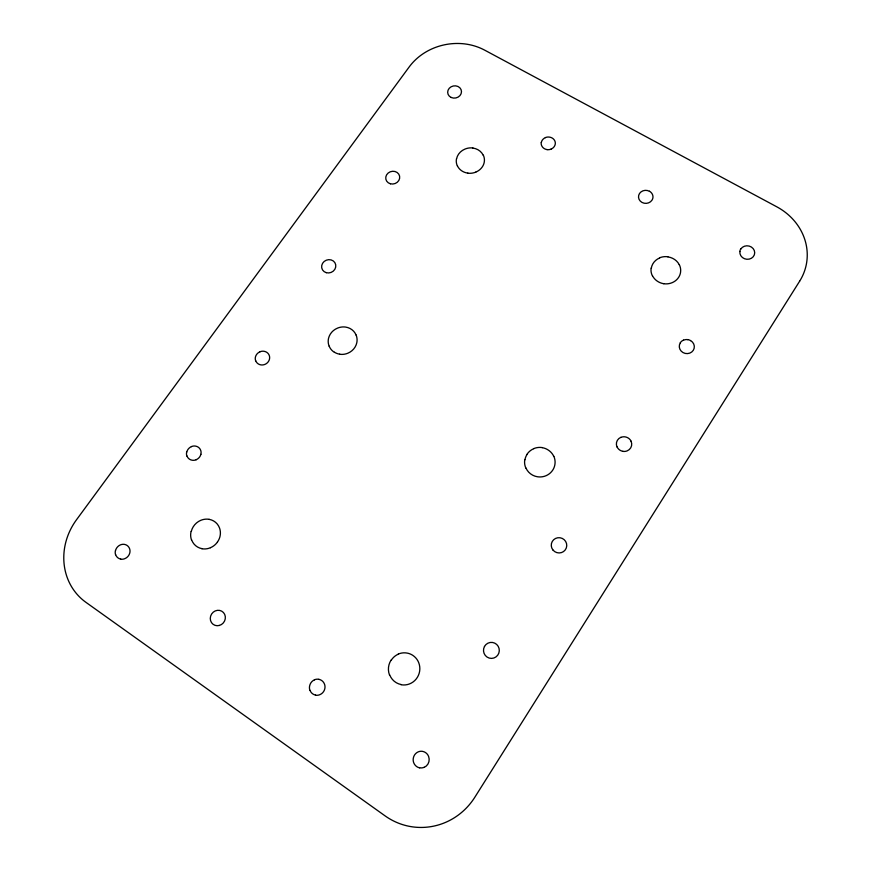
<?xml version="1.0" encoding="UTF-8"?>
<svg xmlns="http://www.w3.org/2000/svg" width="871" height="871" viewBox="0 0 871 871"><rect width="100%" height="100%" fill="white"/><g stroke="black" fill="none" stroke-linecap="round" stroke-linejoin="round"><path stroke-width="1.31" d="M401.161 684.552A16.005 15.569 -73.3 0 1 389.718 674.938M391.329 660.066A16.005 15.569 -73.3 0 1 398.45 654.099M401.052 684.726A16.135 15.689 -73.3 0 0 418.701 662.635A16.005 15.569 -73.3 0 0 412.941 655.449A16.005 15.569 -73.3 0 0 407.214 653.098A16.135 15.689 -73.3 0 0 398.297 654.045M389.511 675.047A16.135 15.689 -73.3 0 1 391.155 660.011M217.467 542.045A15.308 14.274 -46.8 0 1 210.455 547.696M202.039 548.676A15.308 14.274 -46.8 0 1 191.642 539.846M210.423 547.75A15.428 14.382 -46.8 0 1 201.941 548.741M191.457 539.857A15.428 14.382 -46.8 0 1 191.087 531.419M209.149 519.345A15.308 14.274 -46.8 0 1 219.557 528.076A15.428 14.382 -46.8 0 1 219.982 536.514A15.308 14.274 -46.8 0 1 217.456 541.991M191.293 531.375A15.308 14.274 -46.8 0 1 200.787 520.325A15.428 14.382 -46.8 0 1 209.105 519.323M525.964 468.065A15.166 14.687 1.2 0 0 537.353 476.753A15.275 14.785 1.2 0 0 545.954 475.751A15.166 14.687 1.2 0 0 552.726 470.122A15.166 14.687 1.2 0 0 554.881 464.635A15.275 14.785 1.2 0 0 553.814 456.252M524.941 459.779A15.166 14.687 1.2 0 1 527.129 454.335M553.771 456.382A15.166 14.687 1.2 0 0 547.968 449.861A15.166 14.687 1.2 0 0 542.295 447.683M525.823 468.032A15.275 14.785 1.2 0 1 524.788 459.692M533.749 448.619A15.275 14.785 1.2 0 1 542.328 447.596M527.02 454.27A15.166 14.687 1.2 0 1 533.76 448.696M334.377 352.298A14.513 13.522 -23.7 0 1 329.194 346.212M339.723 354.181A14.502 13.511 -23.6 0 1 334.464 352.243M339.636 354.236A14.622 13.62 -23.7 0 0 347.856 353.212A14.502 13.511 -23.6 0 0 356.783 342.793A14.622 13.62 -23.7 0 0 356.108 335.03M329.14 346.179A14.622 13.62 -23.7 0 1 328.519 338.405A14.513 13.522 -23.7 0 1 337.48 328.138A14.622 13.62 -23.7 0 1 345.667 327.082A14.513 13.522 -23.6 0 1 356.076 335.008M120.742 559.084A7.719 7.066 -49.1 0 1 115.658 554.664M115.56 550.461A7.719 7.066 -49.1 0 1 120.372 544.908A7.774 7.11 -49.1 0 1 124.509 544.397A7.719 7.066 -49.1 0 1 129.637 548.828A7.774 7.11 -49.1 0 1 129.757 553.052A7.719 7.066 -49.1 0 1 124.923 558.605A7.774 7.11 -49.1 0 1 120.688 559.16M115.571 554.707A7.774 7.11 -49.1 0 1 115.462 550.483M424.166 767.373A8.383 8.035 -86 0 0 428.597 756.42A8.329 7.981 -86 0 0 422.696 751.401A8.383 8.035 -86 0 0 418.167 751.891A8.329 7.981 -86 0 0 413.344 758.031A8.383 8.035 -86 0 0 413.736 762.789A8.383 8.035 -86 0 0 419.604 767.852M424.177 767.286A8.329 7.981 -86 0 1 419.648 767.776M318.895 679.336A8.068 7.697 -66.9 0 1 324.491 684.127A8.122 7.741 -66.9 0 1 324.818 688.689A8.068 7.697 -66.9 0 1 319.973 694.612A8.122 7.741 -66.9 0 1 315.509 695.178M315.563 695.091A8.068 7.697 -66.9 0 1 309.978 690.278M314.507 679.826A8.068 7.697 -66.9 0 0 309.673 685.749A8.122 7.741 -66.9 0 0 309.88 690.333M314.431 679.794A8.122 7.741 -66.9 0 1 318.851 679.315M551.093 149.083A7.044 6.304 -5.4 0 0 555.219 144.248A7.088 6.347 -5.4 0 0 554.707 140.667A7.044 6.304 -5.4 0 0 549.427 137.106A7.088 6.347 -5.4 0 0 545.388 137.585M547.119 149.594A7.044 6.304 -5.4 0 1 541.827 145.99A7.088 6.347 -5.4 0 1 541.239 142.441M541.337 142.441A7.044 6.304 -5.4 0 1 545.453 137.629M551.071 149.115A7.088 6.347 -5.4 0 1 547.064 149.638M200.863 454.335A7.469 6.903 -40.1 0 1 196.193 459.714M186.982 455.99A7.469 6.903 -40.1 0 0 192.077 460.204A7.534 6.957 -40.1 0 0 196.16 459.79M186.808 451.962A7.469 6.903 -40.1 0 1 191.478 446.616M200.863 454.368A7.534 6.957 -40.1 0 0 200.678 450.307A7.469 6.903 -40.1 0 0 195.583 446.115A7.534 6.957 -40.1 0 0 191.402 446.583M186.873 456.045A7.534 6.957 -40.1 0 1 186.699 451.995M255.769 360.866A7.273 6.718 -30.2 0 0 260.865 364.884A7.327 6.772 -30.2 0 0 264.915 364.383A7.273 6.718 -30.2 0 0 268.268 361.737A7.262 6.707 -30.2 0 0 269.455 359.179A7.327 6.772 -30.2 0 0 269.193 355.281A7.273 6.718 -30.2 0 0 264.055 351.296A7.327 6.772 -30.2 0 0 259.983 351.764M255.693 360.844A7.327 6.772 -30.2 0 1 255.453 356.947A7.273 6.718 -30.2 0 1 260.004 351.797M631.029 441.172A7.654 7.306 12 0 1 627.272 450.819A7.708 7.36 12 0 1 622.928 451.352M622.961 451.33A7.654 7.306 12 0 1 617.136 447.019M620.914 437.394A7.654 7.306 12 0 1 625.204 436.883A7.708 7.36 12 0 1 631.04 441.129M617.06 447.019A7.708 7.36 12 0 1 620.86 437.318M690.616 340.615A7.545 7.012 10 0 1 693.294 350.305A7.545 7.012 10 0 1 682.962 352.537A7.545 7.012 10 0 1 680.327 342.836M683.572 340.158A7.545 7.012 10 0 1 687.796 339.646M680.251 342.826A7.545 7.001 10 0 1 683.517 340.125M687.731 339.614A7.545 7.001 10 0 1 690.561 340.594M740.818 249.008A7.447 6.728 9 0 1 753.143 248.573A7.447 6.728 9 0 1 749.256 259.101A7.447 6.728 9 0 1 739.893 251.512M739.827 251.49A7.447 6.728 9 0 1 740.764 248.975M649.461 191.282A7.229 6.522 1.4 0 0 639.543 193.46A7.229 6.522 1.4 0 0 642.014 202.431A7.229 6.522 1.4 0 0 651.933 200.232A7.229 6.522 1.4 0 0 652.902 197.782A7.229 6.522 1.4 0 0 652.281 194.124A7.229 6.522 1.4 0 0 649.461 191.25M652.542 275.813A14.763 13.533 5 0 0 658.345 281.812A14.763 13.533 5 0 0 663.833 283.717M651.312 268.181A14.763 13.533 5 0 1 659.663 257.958M667.937 256.912A14.763 13.533 5 0 1 679.26 264.697M663.789 283.728A14.861 13.62 5 0 0 672.162 282.672A14.763 13.533 5 0 0 678.596 277.403A14.763 13.533 5 0 0 680.545 272.329A14.861 13.62 5 0 0 679.271 264.61M652.379 275.813A14.861 13.62 5 0 1 651.138 268.137M659.532 257.827A14.861 13.62 5 0 1 667.861 256.771M457.427 165.849A14.023 12.608 -10.2 0 0 462.653 171.402A14.023 12.608 -10.2 0 0 467.89 173.111M456.6 158.718A14.023 12.608 -10.2 0 1 464.972 149.083A14.121 12.706 -10.2 0 1 472.909 147.972M472.844 148.059A14.023 12.608 -10.2 0 1 483.22 155.245M475.816 172.088A14.023 12.608 -10.2 0 0 482.142 167.112A14.012 12.608 -10.2 0 0 484.211 162.344A14.121 12.706 -10.2 0 0 483.329 155.18M475.773 172.131A14.121 12.706 -10.2 0 1 467.803 173.177M457.329 165.871A14.121 12.706 -10.2 0 1 456.502 158.696M799.6 281.257L474.956 797.041A66.61 63.833 -86.1 0 1 445.604 822.366A67.078 64.28 -86.1 0 1 408.706 826.209A66.599 63.823 -86.1 0 1 385.015 815.822L86.044 602.416A61.699 56.441 -49.1 0 1 66.446 575.296A62.146 56.865 -49.1 0 1 65.978 541.49A61.71 56.452 -49.1 0 1 76.561 519.682L409.141 67.013A55.036 48.624 -10.9 0 1 433.802 48.079A55.45 48.983 -10.9 0 1 464.635 43.898A55.036 48.624 -10.9 0 1 484.755 50.191L776.671 206.743A59.609 53.85 9 0 1 800.754 230.162A60.045 54.252 9 0 1 806.905 260.788A59.609 53.86 9.1 0 1 799.6 281.257M219.372 625.443A7.872 7.371 -55.2 0 0 223.433 612.509A7.872 7.371 -55.2 0 0 210.651 616.058A7.872 7.371 -55.2 0 0 219.372 625.443M451.189 97.465A6.935 6.119 -10.9 0 0 461.488 91.629A6.935 6.119 -10.9 0 0 451.058 86.828A6.935 6.119 -10.9 0 0 451.189 97.465M326.277 272.677A7.175 6.565 -21.6 0 0 335.705 264.751A7.175 6.565 -21.6 0 0 324.154 261.474A7.175 6.565 -21.6 0 0 326.277 272.677M390.426 183.792A7.044 6.347 -15.2 0 0 399.593 176.116A7.044 6.347 -15.2 0 0 388.15 173.035A7.044 6.347 -15.2 0 0 390.426 183.792M484.483 646.467A8.024 7.915 83.6 0 0 491.527 658.4A8.024 7.915 83.6 0 0 498.179 646.282A8.024 7.915 83.6 0 0 484.483 646.467M553.031 550.102A7.763 7.621 19.1 0 0 566.27 548.066A7.763 7.621 19.1 0 0 557.734 537.766A7.763 7.621 19.1 0 0 553.031 550.102"/></g></svg>
